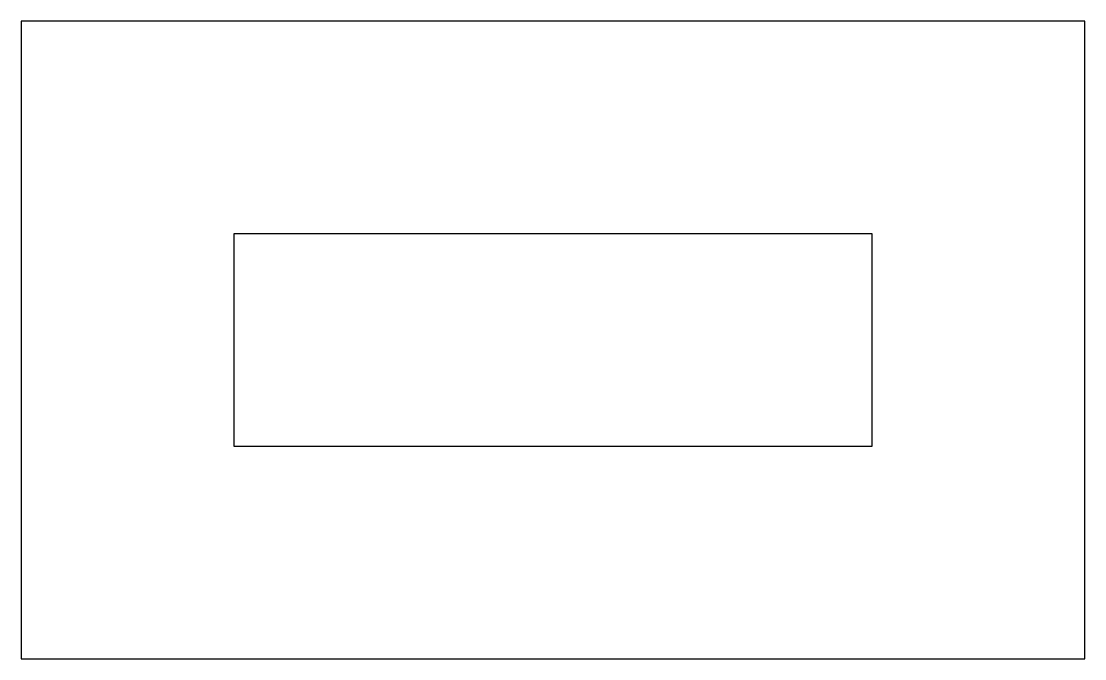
# Model space of a CAD drawing. Header units: millimetres. Extents: x 0 to 500, y 0 to 300.
import ezdxf

# ---------------------------------------------------------------- set-up
doc = ezdxf.new("R2010")
doc.units = ezdxf.units.MM
doc.layers.get('0').update_dxf_attribs({"linetype": 'CONTINUOUS'})

msp = doc.modelspace()

# ---------------------------------------------------------------- linework, layer by layer
for points in [[(0, 0), (500, 0), (500, 300), (0, 300), (0, 0)], [(100, 100), (400, 100), (400, 200), (100, 200), (100, 100)]]:
    msp.add_lwpolyline(points)

doc.saveas('drawing.dxf')
